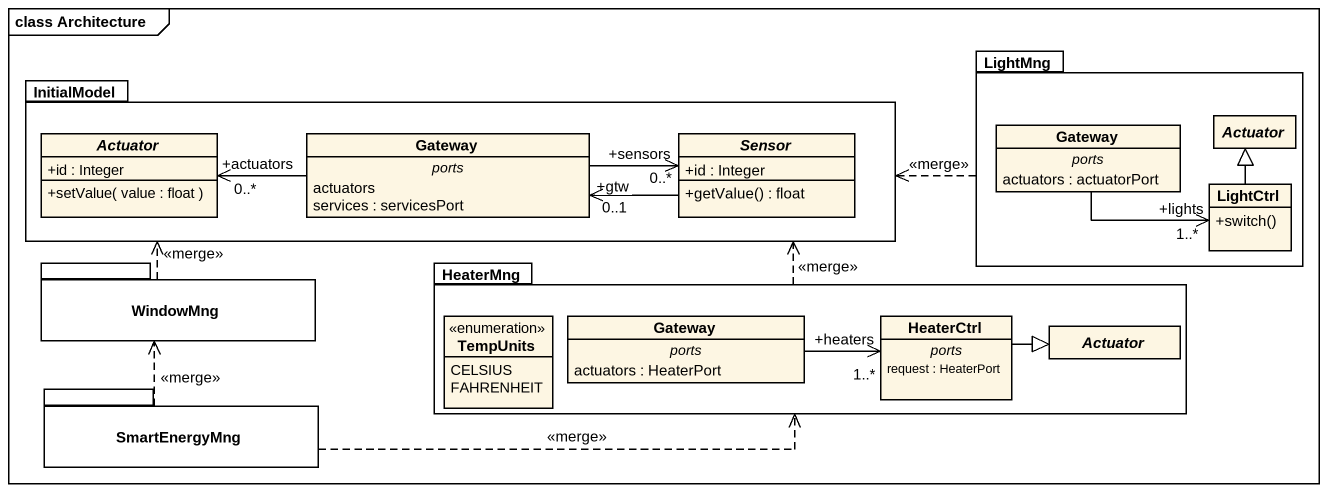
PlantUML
@startuml
mainframe class Architecture
hide circle
hide empty members
skinparam classAttributeIconSize 0
package LightMng #FFFFFF {
  class Gateway {
    -- ports --
    actuators : actuatorPort
  }
  abstract class Actuator
  class LightCtrl {
    +switch()
  }
}
package InitialModel #FFFFFF {
  abstract class "Actuator" as Actuator_2 {
    +id : Integer
    +setValue( value : float )
  }
  class "Gateway" as Gateway_2 {
    -- ports --
    actuators
    services : servicesPort
  }
  abstract class Sensor {
    +id : Integer
    +getValue() : float
  }
}
package WindowMng #FFFFFF {
}
package HeaterMng #FFFFFF {
  enum TempUnits {
    CELSIUS
    FAHRENHEIT
  }
  class "Gateway" as Gateway_3 {
    -- ports --
    actuators : HeaterPort
  }
  class HeaterCtrl {
    -- ports --
    request : HeaterPort
  }
  abstract class "Actuator" as Actuator_3
}
package SmartEnergyMng #FFFFFF {
}
LightMng .left.> InitialModel : <<merge>>
Gateway -right-> "+lights\n1..*" LightCtrl
Gateway_2 -left-> "+actuators\n0..*" Actuator_2
Gateway_2 -right-> "+sensors\n0..*" Sensor
Sensor -left-> "+gtw\n0..1" Gateway_2
LightCtrl -up-|> Actuator
WindowMng .right.> InitialModel : <<merge>>
HeaterMng .left.> InitialModel : <<merge>>
Gateway_3 -right-> "+heaters\n1..*" HeaterCtrl
HeaterCtrl -right-|> Actuator_3
SmartEnergyMng .up.> WindowMng : <<merge>>
SmartEnergyMng .right.> HeaterMng : <<merge>>
@enduml
